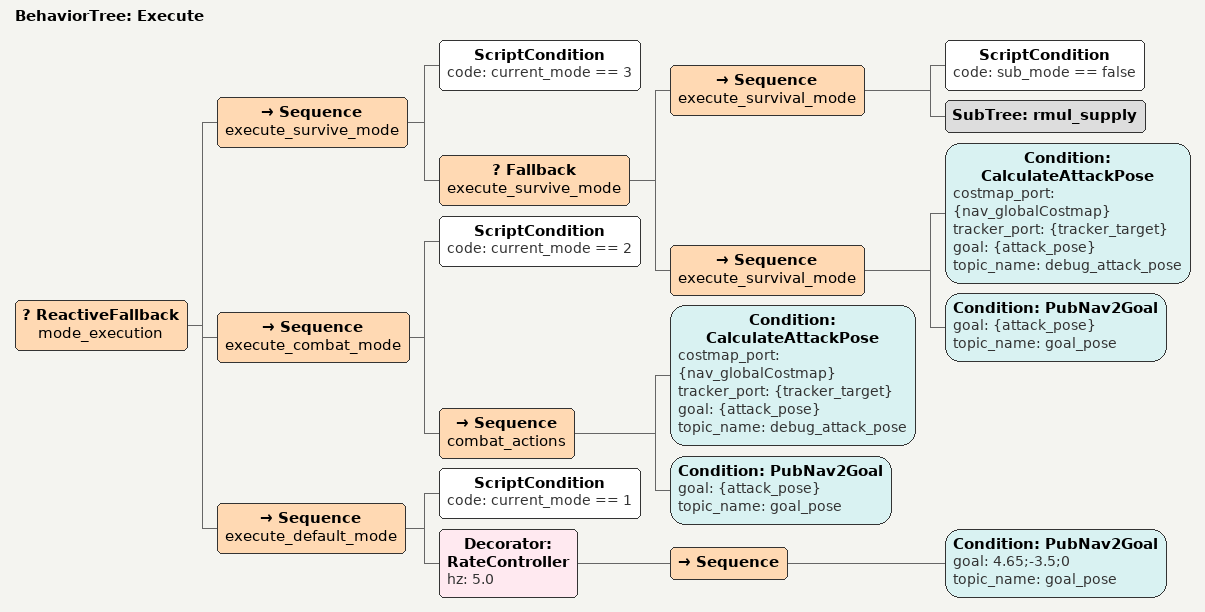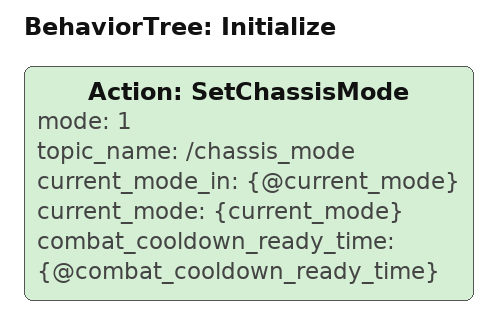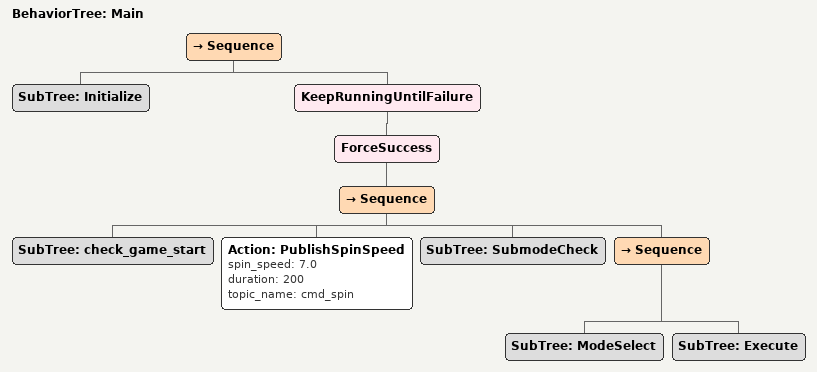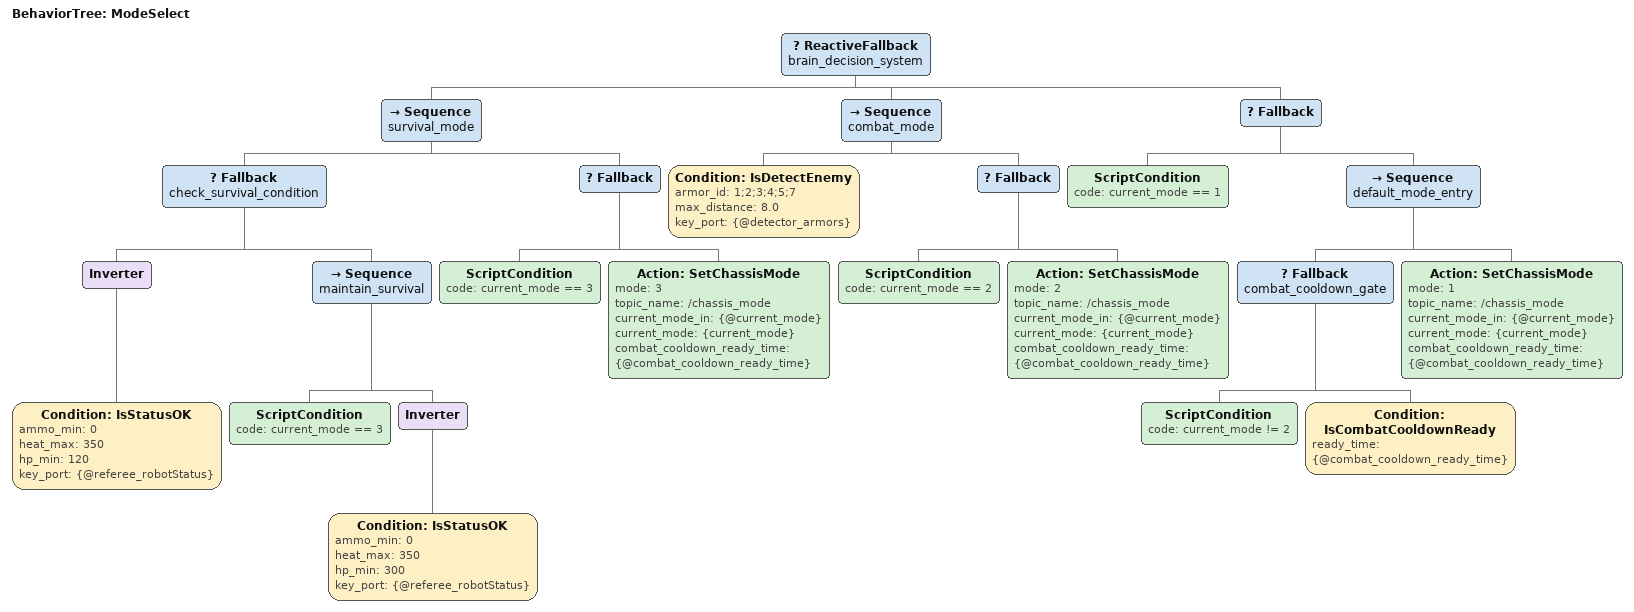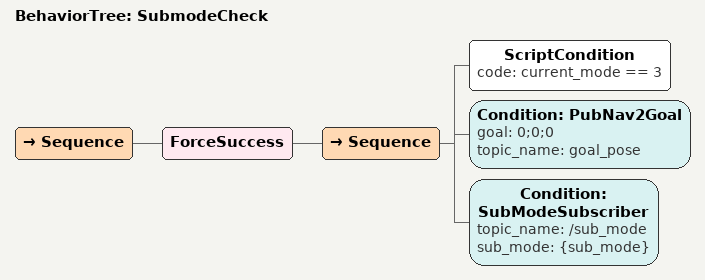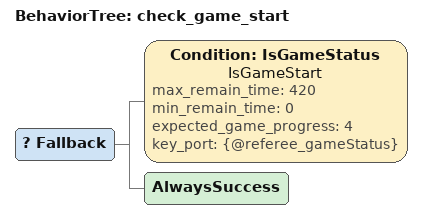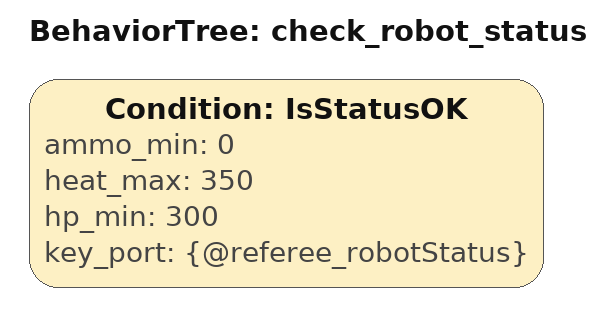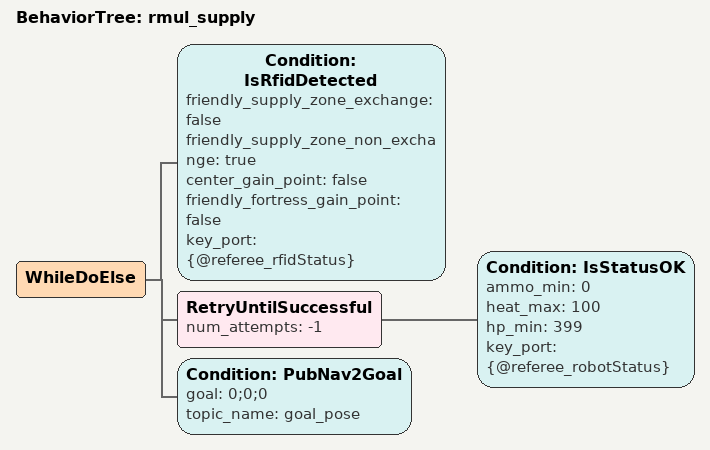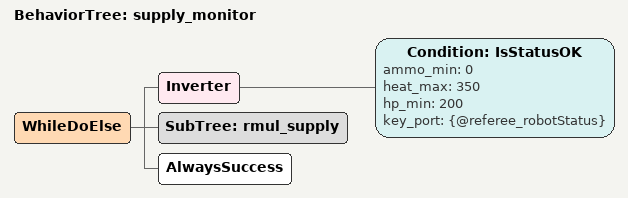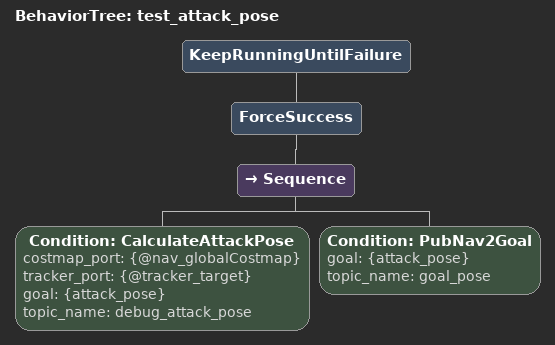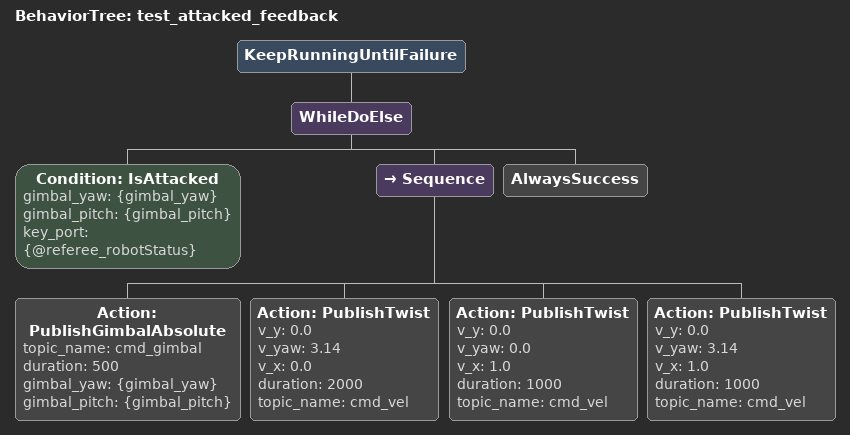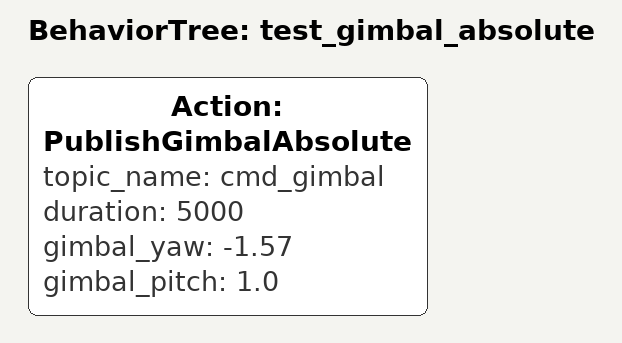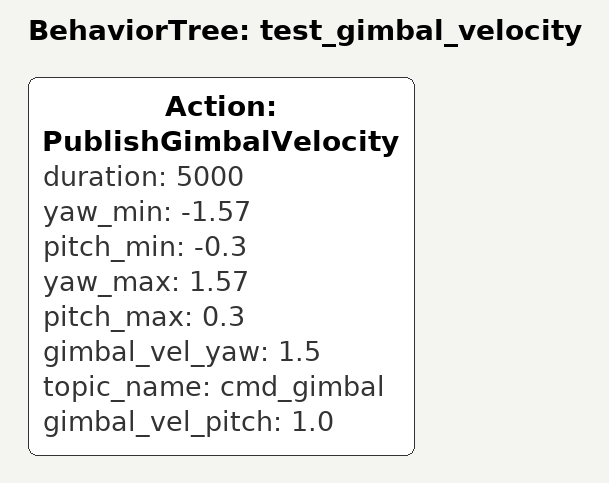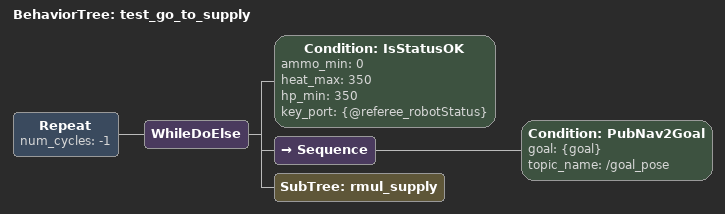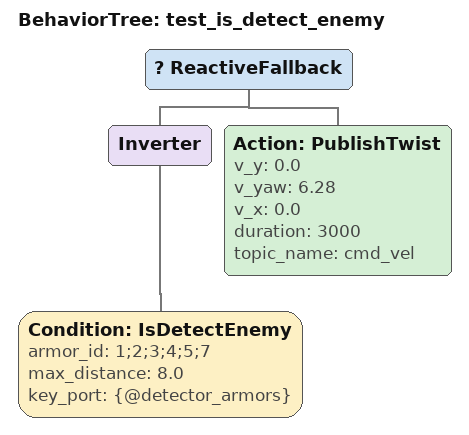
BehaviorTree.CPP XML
<?xml version="1.0" encoding="UTF-8"?>
<root BTCPP_format="4"
      main_tree_to_execute="Main">
  <BehaviorTree ID="Execute">
    <ReactiveFallback name="mode_execution">
      <Sequence name="execute_survive_mode">
        <ScriptCondition code="current_mode == 3"/>
        <Fallback name="execute_survive_mode">
          <Sequence name="execute_survival_mode">
            <ScriptCondition code="sub_mode == false"/>
            <SubTree ID="rmul_supply"/>
          </Sequence>
          <Sequence name="execute_survival_mode">
            <Condition ID="CalculateAttackPose"
                       costmap_port="{nav_globalCostmap}"
                       tracker_port="{tracker_target}"
                       goal="{attack_pose}"
                       topic_name="debug_attack_pose"/>
            <Condition ID="PubNav2Goal"
                       goal="{attack_pose}"
                       topic_name="goal_pose"/>
          </Sequence>
        </Fallback>
      </Sequence>
      <Sequence name="execute_combat_mode">
        <ScriptCondition code="current_mode == 2"/>
        <Sequence name="combat_actions">
          <Condition ID="CalculateAttackPose"
                     costmap_port="{nav_globalCostmap}"
                     tracker_port="{tracker_target}"
                     goal="{attack_pose}"
                     topic_name="debug_attack_pose"/>
          <Condition ID="PubNav2Goal"
                     goal="{attack_pose}"
                     topic_name="goal_pose"/>
        </Sequence>
      </Sequence>
      <Sequence name="execute_default_mode">
        <ScriptCondition code="current_mode == 1"/>
        <Decorator ID="RateController"
                   hz="5.0">
          <Sequence>
            <Condition ID="PubNav2Goal"
                       goal="4.65;-3.5;0"
                       topic_name="goal_pose"/>
          </Sequence>
        </Decorator>
      </Sequence>
    </ReactiveFallback>
  </BehaviorTree>

  <BehaviorTree ID="Initialize">
    <Action ID="SetChassisMode"
            mode="1"
            topic_name="/chassis_mode"
            current_mode_in="{@current_mode}"
            current_mode="{current_mode}"
            combat_cooldown_ready_time="{@combat_cooldown_ready_time}"/>
  </BehaviorTree>

  <BehaviorTree ID="Main">
    <Sequence>
      <SubTree ID="Initialize"/>
      <KeepRunningUntilFailure>
        <ForceSuccess>
          <Sequence>
            <SubTree ID="check_game_start"/>
            <Action ID="PublishSpinSpeed"
                    spin_speed="7.0"
                    duration="200"
                    topic_name="cmd_spin"/>
            <SubTree ID="SubmodeCheck"/>
            <Sequence>
              <SubTree ID="ModeSelect"/>
              <SubTree ID="Execute"/>
            </Sequence>
          </Sequence>
        </ForceSuccess>
      </KeepRunningUntilFailure>
    </Sequence>
  </BehaviorTree>

  <BehaviorTree ID="ModeSelect">
    <ReactiveFallback name="brain_decision_system">
      <Sequence name="survival_mode">
        <Fallback name="check_survival_condition">
          <Inverter>
            <Condition ID="IsStatusOK"
                       ammo_min="0"
                       heat_max="350"
                       hp_min="120"
                       key_port="{@referee_robotStatus}"/>
          </Inverter>
          <Sequence name="maintain_survival">
            <ScriptCondition code="current_mode == 3"/>
            <Inverter>
              <Condition ID="IsStatusOK"
                         ammo_min="0"
                         heat_max="350"
                         hp_min="300"
                         key_port="{@referee_robotStatus}"/>
            </Inverter>
          </Sequence>
        </Fallback>
        <Fallback>
          <ScriptCondition code="current_mode == 3"/>
          <Action ID="SetChassisMode"
                  mode="3"
                  topic_name="/chassis_mode"
                  current_mode_in="{@current_mode}"
                  current_mode="{current_mode}"
                  combat_cooldown_ready_time="{@combat_cooldown_ready_time}"/>
        </Fallback>
      </Sequence>
      <Sequence name="combat_mode">
        <Condition ID="IsDetectEnemy"
                   armor_id="1;2;3;4;5;7"
                   max_distance="8.0"
                   key_port="{@detector_armors}"/>
        <Fallback>
          <ScriptCondition code="current_mode == 2"/>
          <Action ID="SetChassisMode"
                  mode="2"
                  topic_name="/chassis_mode"
                  current_mode_in="{@current_mode}"
                  current_mode="{current_mode}"
                  combat_cooldown_ready_time="{@combat_cooldown_ready_time}"/>
        </Fallback>
      </Sequence>
      <Fallback>
        <ScriptCondition code="current_mode == 1"/>
        <Sequence name="default_mode_entry">
          <Fallback name="combat_cooldown_gate">
            <ScriptCondition code="current_mode != 2"/>
            <Condition ID="IsCombatCooldownReady"
                       ready_time="{@combat_cooldown_ready_time}"/>
          </Fallback>
          <Action ID="SetChassisMode"
                  mode="1"
                  topic_name="/chassis_mode"
                  current_mode_in="{@current_mode}"
                  current_mode="{current_mode}"
                  combat_cooldown_ready_time="{@combat_cooldown_ready_time}"/>
        </Sequence>
      </Fallback>
    </ReactiveFallback>
  </BehaviorTree>

  <BehaviorTree ID="SubmodeCheck">
    <Sequence>
      <ForceSuccess>
        <Sequence>
          <ScriptCondition code="current_mode == 3"/>
          <Condition ID="PubNav2Goal"
                     goal="0;0;0"
                     topic_name="goal_pose"/>
          <Condition ID="SubModeSubscriber"
                     topic_name="/sub_mode"
                     sub_mode="{sub_mode}"/>
        </Sequence>
      </ForceSuccess>
    </Sequence>
  </BehaviorTree>

  <BehaviorTree ID="check_game_start">
    <Fallback>
      <Condition ID="IsGameStatus"
                 name="IsGameStart"
                 max_remain_time="420"
                 min_remain_time="0"
                 expected_game_progress="4"
                 key_port="{@referee_gameStatus}"/>
      <AlwaysSuccess/>
    </Fallback>
  </BehaviorTree>

  <BehaviorTree ID="check_robot_status">
    <Condition ID="IsStatusOK"
               ammo_min="0"
               heat_max="350"
               hp_min="300"
               key_port="{@referee_robotStatus}"/>
  </BehaviorTree>

  <BehaviorTree ID="rmul_supply">
    <WhileDoElse>
      <Condition ID="IsRfidDetected"
                 friendly_supply_zone_exchange="false"
                 friendly_supply_zone_non_exchange="true"
                 center_gain_point="false"
                 friendly_fortress_gain_point="false"
                 key_port="{@referee_rfidStatus}"/>
      <RetryUntilSuccessful num_attempts="-1">
        <Condition ID="IsStatusOK"
                   ammo_min="0"
                   heat_max="100"
                   hp_min="399"
                   key_port="{@referee_robotStatus}"/>
      </RetryUntilSuccessful>
      <Condition ID="PubNav2Goal"
                 goal="0;0;0"
                 topic_name="goal_pose"/>
    </WhileDoElse>
  </BehaviorTree>

  <BehaviorTree ID="supply_monitor">
    <WhileDoElse>
      <Inverter>
        <Condition ID="IsStatusOK"
                   ammo_min="0"
                   heat_max="350"
                   hp_min="200"
                   key_port="{@referee_robotStatus}"/>
      </Inverter>
      <SubTree ID="rmul_supply"/>
      <AlwaysSuccess/>
    </WhileDoElse>
  </BehaviorTree>

  <BehaviorTree ID="test_attack_pose">
    <KeepRunningUntilFailure>
      <ForceSuccess>
        <Sequence>
          <Condition ID="CalculateAttackPose"
                     costmap_port="{@nav_globalCostmap}"
                     tracker_port="{@tracker_target}"
                     goal="{attack_pose}"
                     topic_name="debug_attack_pose"/>
          <Condition ID="PubNav2Goal"
                     goal="{attack_pose}"
                     topic_name="goal_pose"/>
        </Sequence>
      </ForceSuccess>
    </KeepRunningUntilFailure>
  </BehaviorTree>

  <BehaviorTree ID="test_attacked_feedback">
    <KeepRunningUntilFailure>
      <WhileDoElse>
        <Condition ID="IsAttacked"
                   gimbal_yaw="{gimbal_yaw}"
                   gimbal_pitch="{gimbal_pitch}"
                   key_port="{@referee_robotStatus}"/>
        <Sequence>
          <Action ID="PublishGimbalAbsolute"
                  topic_name="cmd_gimbal"
                  duration="500"
                  gimbal_yaw="{gimbal_yaw}"
                  gimbal_pitch="{gimbal_pitch}"/>
          <Action ID="PublishTwist"
                  v_y="0.0"
                  v_yaw="3.14"
                  v_x="0.0"
                  duration="2000"
                  topic_name="cmd_vel"/>
          <Action ID="PublishTwist"
                  v_y="0.0"
                  v_yaw="0.0"
                  v_x="1.0"
                  duration="1000"
                  topic_name="cmd_vel"/>
          <Action ID="PublishTwist"
                  v_y="0.0"
                  v_yaw="3.14"
                  v_x="1.0"
                  duration="1000"
                  topic_name="cmd_vel"/>
        </Sequence>
        <AlwaysSuccess/>
      </WhileDoElse>
    </KeepRunningUntilFailure>
  </BehaviorTree>

  <BehaviorTree ID="test_gimbal_absolute">
    <Action ID="PublishGimbalAbsolute"
            topic_name="cmd_gimbal"
            duration="5000"
            gimbal_yaw="-1.57"
            gimbal_pitch="1.0"/>
  </BehaviorTree>

  <BehaviorTree ID="test_gimbal_velocity">
    <Action ID="PublishGimbalVelocity"
            duration="5000"
            yaw_min="-1.57"
            pitch_min="-0.3"
            yaw_max="1.57"
            pitch_max="0.3"
            gimbal_vel_yaw="1.5"
            topic_name="cmd_gimbal"
            gimbal_vel_pitch="1.0"/>
  </BehaviorTree>

  <BehaviorTree ID="test_go_to_supply">
    <Repeat num_cycles="-1">
      <WhileDoElse>
        <Condition ID="IsStatusOK"
                   ammo_min="0"
                   heat_max="350"
                   hp_min="350"
                   key_port="{@referee_robotStatus}"/>
        <Sequence>
          <Condition ID="PubNav2Goal"
                     goal="{goal}"
                     topic_name="/goal_pose"/>
        </Sequence>
        <SubTree ID="rmul_supply"/>
      </WhileDoElse>
    </Repeat>
  </BehaviorTree>

  <BehaviorTree ID="test_is_detect_enemy">
    <ReactiveFallback>
      <Inverter>
        <Condition ID="IsDetectEnemy"
                   armor_id="1;2;3;4;5;7"
                   max_distance="8.0"
                   key_port="{@detector_armors}"/>
      </Inverter>
      <Action ID="PublishTwist"
              v_y="0.0"
              v_yaw="6.28"
              v_x="0.0"
              duration="3000"
              topic_name="cmd_vel"/>
    </ReactiveFallback>
  </BehaviorTree>

</root>
